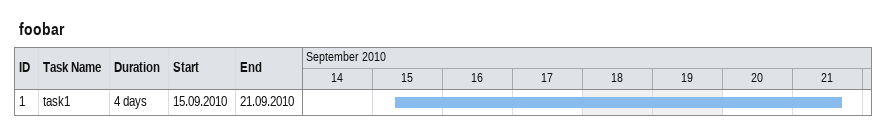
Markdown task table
foobar

| ID | Task | Duration | Start | Finish |
|---|---|---|---|---|
| 1 | task1 | 4d | 2010-09-15 | 2010-09-21 |
